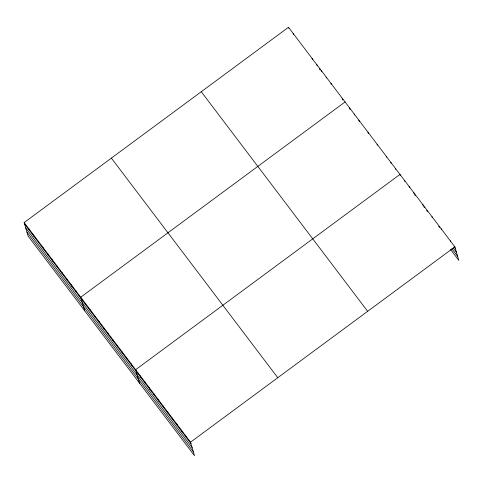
<?xml version="1.0" encoding="UTF-8"?>
<svg xmlns="http://www.w3.org/2000/svg" width="483" height="483" viewBox="0 0 483 483"><rect width="100%" height="100%" fill="white"/><g stroke="black" fill="none" stroke-linecap="round" stroke-linejoin="round"><path stroke-width="0.72" d="M24.15 222.56L190.537 442.162L194.504 455.717L28.117 236.121L24.15 222.56L288.496 27.283L454.883 246.879L458.85 260.44L450.53 249.457M345.067 101.949L80.721 297.226L84.688 310.78M190.537 442.162L454.883 246.879M319.354 68.9L320.211 70.035M342.067 98.882L342.924 100.011M414.547 194.54L415.38 195.639M423.7 206.615L424.533 207.714M426.61 210.461L427.443 211.56M438.673 226.382L439.506 227.481M454.062 246.692L455.312 248.34M453.151 247.942L456.477 252.331M451.859 248.757L457.685 256.443M201.266 91.728L367.654 311.324M111.386 158.122L277.773 377.718M24.579 224.021L190.966 443.617M25.744 228.012L192.131 447.608M26.945 232.124L193.333 451.726M450.313 240.842L450.597 241.814M441.16 228.767L441.444 229.739M432.007 216.686L432.291 217.658M422.854 204.611L423.138 205.583M413.708 192.53L413.991 193.502M409.131 186.492L409.415 187.464M404.555 180.455L404.839 181.427M400.262 175.389L399.978 174.417L135.632 369.694L139.593 383.248M395.402 168.374L395.686 169.346M390.825 162.336L391.109 163.308M386.249 156.299L386.533 157.271M377.102 144.218L377.386 145.19M367.949 132.143L368.372 133.598M358.797 120.062L359.225 121.523M354.22 114.024L354.504 114.996M349.644 107.987L350.072 109.442M330.927 83.281L331.211 84.253M326.212 77.063L326.496 78.035M321.497 70.838L321.781 71.81M316.782 64.613L317.21 66.074M312.072 58.395L312.495 59.85M293.211 33.508L293.495 34.48M288.496 27.283L288.78 28.255M185.961 436.125L186.39 437.58M181.385 430.081L181.813 431.542M176.808 424.044L177.237 425.505M172.238 418.006L172.66 419.461M167.661 411.969L168.084 413.424M163.085 405.925L163.508 407.386M158.509 399.888L158.937 401.349M153.932 393.85L154.361 395.305M149.356 387.813L149.784 389.268M144.779 381.769L145.208 383.23M140.203 375.732L140.631 377.193M131.056 363.657L131.479 365.112M126.48 357.613L126.902 359.074M121.903 351.576L122.332 353.037M117.327 345.538L117.755 346.993M112.75 339.501L113.179 340.956M108.174 333.457L108.603 334.918M103.597 327.42L104.026 328.881M99.027 321.382L99.45 322.837M94.451 315.345L94.873 316.8M89.874 309.301L90.297 310.762M85.298 303.264L85.726 304.725M76.006 291.001L76.435 292.463M71.291 284.783L71.719 286.238M66.582 278.558L67.004 280.019M61.866 272.34L62.289 273.795M57.151 266.115L57.58 267.576M52.436 259.896L52.864 261.351M47.72 253.672L48.149 255.133M43.005 247.453L43.434 248.908M38.296 241.228L38.718 242.689M33.581 235.004L34.003 236.465M28.865 228.785L29.288 230.24"/></g></svg>
